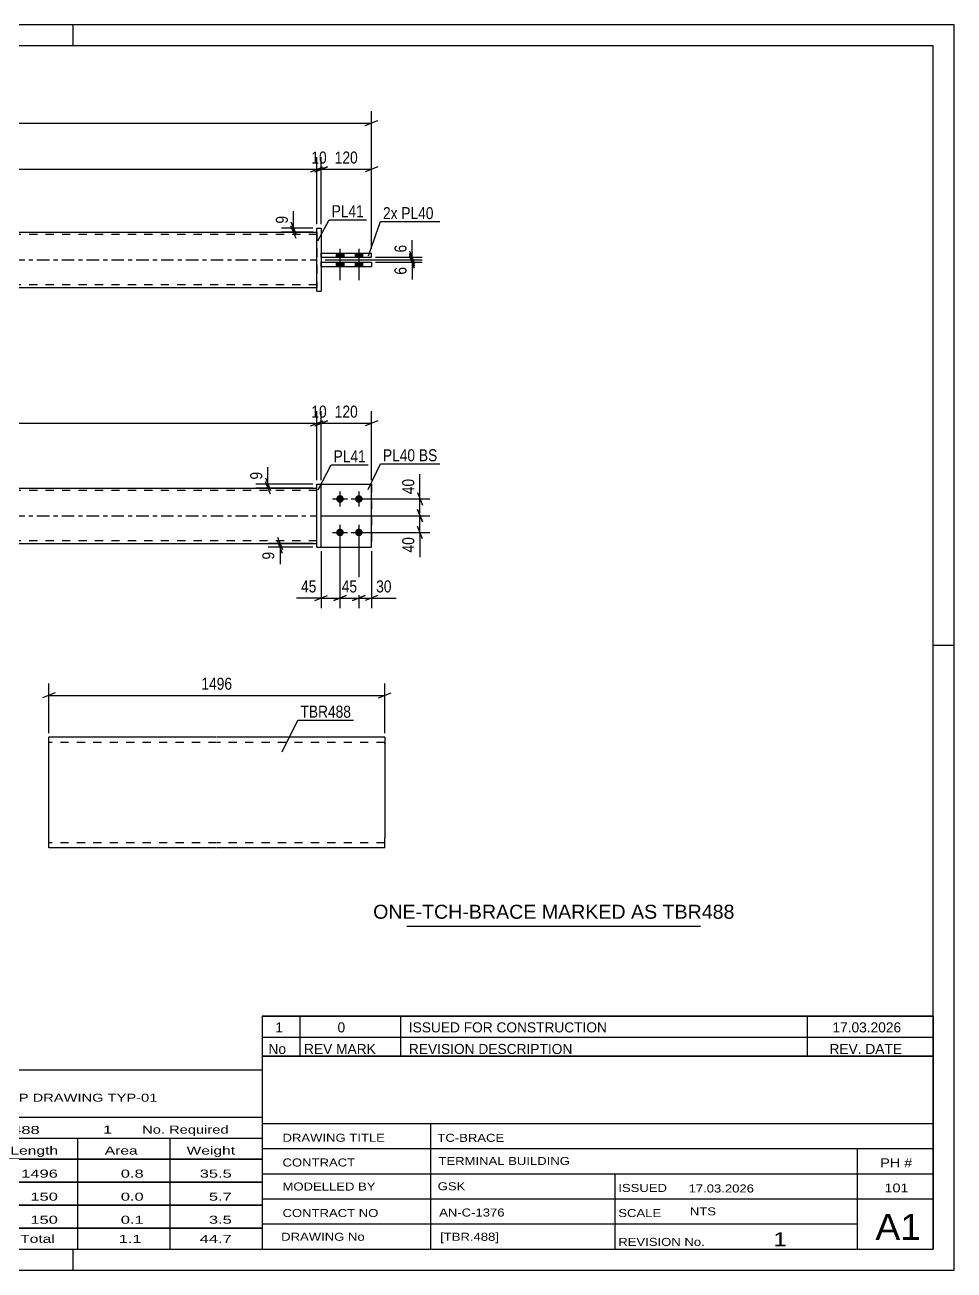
# Model space of a CAD drawing. Header units: millimetres. Extents: x 0 to 420, y 0 to 297.
# Drawn here: x 198.5 to 420, y 0 to 297 of the extents above; entities that cross this region are included whole.
import ezdxf

# ---------------------------------------------------------------- set-up
doc = ezdxf.new("R2010")
doc.units = ezdxf.units.MM
doc.linetypes.add('DXK_LINE_DOT2', pattern=[3.9198, 1.9599, -1.9599])
doc.linetypes.add('DXK_LINE_DOT3', pattern=[5.9187, 2.979, -0.9799, 0.9799, -0.9799])
doc.styles.add('Arial', font='ARIAL.TTF', dxfattribs={"height": 0.2})
doc.styles.add('Arial Narrow', font='ARIALN.TTF', dxfattribs={"height": 0.2})

# ---------------------------------------------------------------- blocks, each defined once
blk = doc.blocks.new('Unknown-582684237-1127')
at = {"color": 5, "linetype": 'Continuous'}
for p, q in [((420, 297), (0, 297)), ((210, 292), (210, 297)), ((420, 0), (420, 297)), ((415, 292), (5, 292)), ((415, 5), (415, 292)), ((420, 149), (415, 149)), ((5, 5), (415, 5)), ((210, 0), (210, 5)), ((0, 0), (420, 0))]:
    blk.add_line(p, q, dxfattribs=at)
blk = doc.blocks.new('Bolt-582684237-1413 - 1364')
at = {"linetype": 'Continuous'}
for points in [[(273.58, 184.84), (273.77, 184.82), (273.95, 184.76), (274.11, 184.67), (274.25, 184.54), (274.36, 184.39), (274.44, 184.22), (274.48, 184.03), (274.48, 183.85), (274.44, 183.66), (274.36, 183.49), (274.25, 183.34), (274.11, 183.21), (273.95, 183.12), (273.77, 183.06), (273.58, 183.04), (273.39, 183.06), (273.22, 183.12), (273.05, 183.21), (272.91, 183.34), (272.8, 183.49), (272.73, 183.66), (272.69, 183.85), (272.69, 184.03), (272.73, 184.22), (272.8, 184.39), (272.91, 184.54), (273.05, 184.67), (273.22, 184.76), (273.39, 184.82)], [(278.08, 184.84), (278.27, 184.82), (278.45, 184.76), (278.61, 184.67), (278.75, 184.54), (278.86, 184.39), (278.94, 184.22), (278.98, 184.03), (278.98, 183.85), (278.94, 183.66), (278.86, 183.49), (278.75, 183.34), (278.61, 183.21), (278.45, 183.12), (278.27, 183.06), (278.08, 183.04), (277.89, 183.06), (277.72, 183.12), (277.55, 183.21), (277.41, 183.34), (277.3, 183.49), (277.23, 183.66), (277.19, 183.85), (277.19, 184.03), (277.23, 184.22), (277.3, 184.39), (277.41, 184.54), (277.55, 184.67), (277.72, 184.76), (277.89, 184.82)], [(273.58, 176.84), (273.77, 176.82), (273.95, 176.76), (274.11, 176.67), (274.25, 176.54), (274.36, 176.39), (274.44, 176.22), (274.48, 176.03), (274.48, 175.85), (274.44, 175.66), (274.36, 175.49), (274.25, 175.34), (274.11, 175.21), (273.95, 175.12), (273.77, 175.06), (273.58, 175.04), (273.39, 175.06), (273.22, 175.12), (273.05, 175.21), (272.91, 175.34), (272.8, 175.49), (272.73, 175.66), (272.69, 175.85), (272.69, 176.03), (272.73, 176.22), (272.8, 176.39), (272.91, 176.54), (273.05, 176.67), (273.22, 176.76), (273.39, 176.82)], [(278.08, 176.84), (278.27, 176.82), (278.45, 176.76), (278.61, 176.67), (278.75, 176.54), (278.86, 176.39), (278.94, 176.22), (278.98, 176.03), (278.98, 175.85), (278.94, 175.66), (278.86, 175.49), (278.75, 175.34), (278.61, 175.21), (278.45, 175.12), (278.27, 175.06), (278.08, 175.04), (277.89, 175.06), (277.72, 175.12), (277.55, 175.21), (277.41, 175.34), (277.3, 175.49), (277.23, 175.66), (277.19, 175.85), (277.19, 176.03), (277.23, 176.22), (277.3, 176.39), (277.41, 176.54), (277.55, 176.67), (277.72, 176.76), (277.89, 176.82)]]:
    blk.add_hatch(color=1, dxfattribs=at).paths.add_polyline_path(points)
at = {"color": 1, "linetype": 'Continuous'}
for p, q in [((273.58, 185.74), (273.58, 182.14)), ((278.08, 185.74), (278.08, 182.14)), ((271.78, 183.94), (275.38, 183.94)), ((276.28, 183.94), (279.88, 183.94)), ((271.78, 175.94), (275.38, 175.94)), ((273.58, 177.74), (273.58, 174.14)), ((276.28, 175.94), (279.88, 175.94)), ((278.08, 177.74), (278.08, 174.14))]:
    blk.add_line(p, q, dxfattribs=at)
blk = doc.blocks.new('Part-582684237-1424 - 1364')
at = {"color": 2, "linetype": 'Continuous'}
for p, q in [((268.08, 187.44), (269.08, 187.44)), ((268.08, 172.44), (268.08, 187.44)), ((269.08, 172.44), (269.08, 187.44)), ((268.08, 172.44), (268.08, 172.44)), ((268.08, 172.44), (269.08, 172.44))]:
    blk.add_line(p, q, dxfattribs=at)
at = {"color": 7, "linetype": 'DXK_LINE_DOT2'}
for p, q in [((268.08, 187.44), (269.08, 187.44)), ((268.08, 172.44), (269.08, 172.44))]:
    blk.add_line(p, q, dxfattribs=at)
blk = doc.blocks.new('Part-582684237-1439 - 1364')
at = {"linetype": 'Continuous'}
blk.add_hatch(color=2, dxfattribs=at).paths.add_polyline_path([(148.48, 186.54), (147.68, 187.94), (149.28, 187.94)])
at = {"color": 2, "linetype": 'Continuous'}
for p, q in [((148.48, 186.54), (147.68, 187.94)), ((147.68, 187.94), (149.28, 187.94)), ((149.28, 187.94), (148.48, 186.54)), ((118.48, 186.54), (268.08, 186.54)), ((118.48, 173.34), (268.08, 173.34))]:
    blk.add_line(p, q, dxfattribs=at)
at = {"color": 7, "linetype": 'DXK_LINE_DOT2'}
for p, q in [((118.48, 173.34), (118.48, 186.54)), ((268.08, 185.94), (118.48, 185.94)), ((268.08, 173.34), (268.08, 186.54)), ((268.08, 173.94), (118.48, 173.94))]:
    blk.add_line(p, q, dxfattribs=at)
at = {"color": 7, "linetype": 'DXK_LINE_DOT3'}
blk.add_line((118.48, 179.94), (268.08, 179.94), dxfattribs=at)
at = {"color": 2, "linetype": 'Continuous'}
blk.add_circle((148.48, 187.44), 1, dxfattribs=at)
blk = doc.blocks.new('Part-582684237-1444 - 1364')
at = {"color": 2, "linetype": 'Continuous'}
for p, q in [((269.08, 187.44), (281.08, 187.44)), ((281.08, 187.44), (281.08, 187.44)), ((281.08, 172.44), (281.08, 187.44)), ((269.08, 172.44), (281.08, 172.44))]:
    blk.add_line(p, q, dxfattribs=at)
at = {"color": 7, "linetype": 'DXK_LINE_DOT2'}
for p, q in [((269.08, 187.44), (281.08, 187.44)), ((269.08, 172.44), (269.08, 187.44)), ((269.08, 172.44), (269.08, 172.44)), ((269.08, 172.44), (281.08, 172.44))]:
    blk.add_line(p, q, dxfattribs=at)
blk = doc.blocks.new('Part-582684237-1449 - 1364')
at = {"color": 7, "linetype": 'DXK_LINE_DOT2'}
for p, q in [((269.08, 187.44), (281.08, 187.44)), ((269.08, 172.44), (269.08, 187.44)), ((269.08, 187.44), (281.08, 187.44)), ((281.08, 187.44), (281.08, 187.44)), ((281.08, 187.44), (281.08, 172.44)), ((269.08, 172.44), (269.08, 172.44)), ((269.08, 172.44), (281.08, 172.44)), ((269.08, 172.44), (281.08, 172.44))]:
    blk.add_line(p, q, dxfattribs=at)
blk = doc.blocks.new('Part-582684237-1751 - 1745')
at = {"linetype": 'Continuous'}
blk.add_hatch(color=2, dxfattribs=at).paths.add_polyline_path([(148.48, 240.99), (147.68, 242.39), (149.28, 242.39)])
at = {"color": 2, "linetype": 'Continuous'}
for p, q in [((118.48, 247.59), (268.08, 247.59)), ((148.48, 240.99), (147.68, 242.39)), ((147.68, 242.39), (149.28, 242.39)), ((149.28, 242.39), (148.48, 240.99)), ((118.48, 234.39), (268.08, 234.39))]:
    blk.add_line(p, q, dxfattribs=at)
at = {"color": 7, "linetype": 'DXK_LINE_DOT2'}
for p, q in [((118.48, 234.39), (118.48, 247.59)), ((268.08, 246.99), (118.48, 246.99)), ((268.08, 247.59), (268.08, 234.39)), ((268.08, 234.99), (118.48, 234.99))]:
    blk.add_line(p, q, dxfattribs=at)
at = {"color": 7, "linetype": 'DXK_LINE_DOT3'}
blk.add_line((118.48, 240.99), (268.08, 240.99), dxfattribs=at)
at = {"color": 2, "linetype": 'Continuous'}
blk.add_circle((148.48, 241.89), 1, dxfattribs=at)
blk = doc.blocks.new('Part-582684237-1756 - 1745')
at = {"color": 2, "linetype": 'Continuous'}
for p, q in [((269.08, 240.39), (281.08, 240.39)), ((269.08, 239.39), (269.08, 240.39)), ((269.08, 239.39), (269.08, 239.39)), ((269.08, 239.39), (281.08, 239.39)), ((281.08, 240.39), (281.08, 239.39))]:
    blk.add_line(p, q, dxfattribs=at)
at = {"color": 7, "linetype": 'DXK_LINE_DOT2'}
for p, q in [((269.08, 240.39), (281.08, 240.39)), ((269.08, 239.39), (281.08, 239.39))]:
    blk.add_line(p, q, dxfattribs=at)
blk = doc.blocks.new('Part-582684237-1761 - 1745')
at = {"color": 2, "linetype": 'Continuous'}
for p, q in [((269.08, 242.59), (281.08, 242.59)), ((269.08, 241.59), (269.08, 242.59)), ((269.08, 241.59), (269.08, 241.59)), ((269.08, 241.59), (281.08, 241.59)), ((281.08, 241.59), (281.08, 242.59))]:
    blk.add_line(p, q, dxfattribs=at)
at = {"color": 7, "linetype": 'DXK_LINE_DOT2'}
for p, q in [((269.08, 242.59), (281.08, 242.59)), ((269.08, 241.59), (281.08, 241.59))]:
    blk.add_line(p, q, dxfattribs=at)
blk = doc.blocks.new('Part-582684237-1766 - 1745')
at = {"color": 2, "linetype": 'Continuous'}
for p, q in [((268.08, 248.49), (268.08, 248.49)), ((268.08, 233.49), (268.08, 248.49)), ((268.08, 248.49), (269.08, 248.49)), ((269.08, 248.49), (269.08, 248.49)), ((269.08, 248.49), (269.08, 233.49)), ((268.08, 233.49), (269.08, 233.49)), ((268.08, 233.49), (268.08, 233.49)), ((269.08, 233.49), (269.08, 233.49))]:
    blk.add_line(p, q, dxfattribs=at)
at = {"color": 7, "linetype": 'DXK_LINE_DOT2'}
for p, q in [((268.08, 248.49), (269.08, 248.49)), ((268.08, 233.49), (269.08, 233.49)), ((269.08, 233.49), (269.08, 233.49))]:
    blk.add_line(p, q, dxfattribs=at)
blk = doc.blocks.new('Bolt-582684237-1782 - 1745')
at = {"linetype": 'Continuous'}
for points in [[(274.48, 242.59), (272.68, 242.59), (272.68, 241.59), (274.48, 241.59)], [(274.48, 242.59), (272.68, 242.59), (272.68, 241.59), (274.48, 241.59)], [(278.98, 242.59), (277.18, 242.59), (277.18, 241.59), (278.98, 241.59)], [(278.98, 242.59), (277.18, 242.59), (277.18, 241.59), (278.98, 241.59)], [(274.48, 240.39), (272.68, 240.39), (272.68, 239.39), (274.48, 239.39)], [(274.48, 240.39), (272.68, 240.39), (272.68, 239.39), (274.48, 239.39)], [(278.98, 240.39), (277.18, 240.39), (277.18, 239.39), (278.98, 239.39)], [(278.98, 240.39), (277.18, 240.39), (277.18, 239.39), (278.98, 239.39)]]:
    blk.add_hatch(color=1, dxfattribs=at).paths.add_polyline_path(points)
at = {"color": 1, "linetype": 'Continuous'}
for p, q in [((273.58, 243.59), (273.58, 236.09)), ((273.58, 243.59), (273.58, 236.09)), ((278.08, 243.59), (278.08, 236.09)), ((278.08, 243.59), (278.08, 236.09)), ((272.68, 242.59), (272.68, 241.59)), ((272.68, 242.59), (272.68, 241.59)), ((274.48, 242.59), (274.48, 241.59)), ((274.48, 242.59), (274.48, 241.59)), ((277.18, 242.59), (277.18, 241.59)), ((277.18, 242.59), (277.18, 241.59)), ((278.98, 242.59), (278.98, 241.59)), ((278.98, 242.59), (278.98, 241.59)), ((272.68, 240.39), (272.68, 239.39)), ((272.68, 240.39), (272.68, 239.39)), ((274.48, 240.39), (274.48, 239.39)), ((274.48, 240.39), (274.48, 239.39)), ((277.18, 240.39), (277.18, 239.39)), ((277.18, 240.39), (277.18, 239.39)), ((278.98, 240.39), (278.98, 239.39)), ((278.98, 240.39), (278.98, 239.39))]:
    blk.add_line(p, q, dxfattribs=at)
blk = doc.blocks.new('Part-582684237-2260 - 2254')
at = {"color": 2, "linetype": 'Continuous'}
for p, q in [((244.16, 127.08), (204.16, 127.08)), ((204.16, 100.86), (204.16, 127.08)), ((284.26, 127.08), (244.26, 127.08)), ((284.26, 127.08), (284.26, 103.08)), ((284.26, 100.68), (284.26, 103.08)), ((204.16, 100.68), (204.16, 100.86)), ((244.16, 100.68), (204.16, 100.68)), ((284.26, 100.68), (244.26, 100.68))]:
    blk.add_line(p, q, dxfattribs=at)
at = {"color": 7, "linetype": 'DXK_LINE_DOT2'}
for p, q in [((244.16, 125.88), (204.16, 125.88)), ((284.26, 125.88), (244.26, 125.88)), ((284.26, 125.88), (284.26, 125.79)), ((284.26, 125.79), (284.26, 125.88)), ((284.26, 125.6), (284.26, 125.79)), ((284.26, 125.79), (284.26, 125.6)), ((204.16, 101.88), (204.16, 101.97)), ((244.16, 101.88), (204.16, 101.88)), ((284.26, 101.88), (244.26, 101.88)), ((284.26, 101.97), (284.26, 102.62)), ((284.26, 101.88), (284.26, 101.97))]:
    blk.add_line(p, q, dxfattribs=at)
blk = doc.blocks.new('StraightDimension-582684237-1681 - 1364')
at = {"color": 7, "linetype": 'Continuous'}
for p, q in [((292.04, 181.44), (293.24, 178.44)), ((269.08, 179.94), (295.04, 179.94)), ((292.64, 175.94), (292.64, 179.94)), ((279.08, 175.94), (295.04, 175.94)), ((293.24, 174.44), (292.04, 177.44))]:
    blk.add_line(p, q, dxfattribs=at)
at = {"color": 0}
blk.add_wipeout([(291.89, 175.41), (287.69, 175.41), (287.69, 170.56), (291.89, 170.56)], dxfattribs=at)
at = {"color": 7, "linetype": 'Continuous'}
blk.add_line((292.64, 175.94), (292.64, 170.03), dxfattribs=at)
blk.add_line((292.64, 175.94), (292.64, 170.03), dxfattribs=at)
at = {"color": 3, "style": 'Arial Narrow'}
blk.add_text('40', height=2.863, rotation=90.0002, dxfattribs=at).set_placement((291.29, 171.16))
blk = doc.blocks.new('StraightDimension-582684237-1511 - 1364')
at = {"color": 7, "linetype": 'Continuous'}
for p, q in [((266.58, 201.38), (269.58, 202.58)), ((270.58, 202.58), (267.58, 201.38)), ((268.08, 188.44), (268.08, 204.83)), ((268.08, 201.98), (269.08, 201.98)), ((269.08, 188.44), (269.08, 204.83))]:
    blk.add_line(p, q, dxfattribs=at)
at = {"color": 0}
blk.add_wipeout([(271.01, 202.73), (271.01, 206.93), (266.15, 206.93), (266.15, 202.73)], dxfattribs=at)
at = {"color": 3, "style": 'Arial Narrow'}
blk.add_text('10', height=2.863, dxfattribs=at).set_placement((266.75, 203.33))
blk = doc.blocks.new('StraightDimension-582684237-1502 - 1364')
at = {"color": 7, "linetype": 'Continuous'}
for p, q in [((119.98, 202.58), (116.98, 201.38)), ((118.48, 188.44), (118.48, 204.83)), ((118.48, 201.98), (268.08, 201.98)), ((266.58, 201.38), (269.58, 202.58)), ((268.08, 188.44), (268.08, 204.83))]:
    blk.add_line(p, q, dxfattribs=at)
at = {"color": 0}
blk.add_wipeout([(197.54, 202.73), (197.54, 206.93), (189.02, 206.93), (189.02, 202.73)], dxfattribs=at)
at = {"color": 3, "style": 'Arial Narrow'}
blk.add_text('1496', height=2.863, dxfattribs=at).set_placement((189.62, 203.33))
blk = doc.blocks.new('StraightDimension-582684237-1529 - 1364')
at = {"color": 7, "linetype": 'Continuous'}
for p, q in [((267.58, 201.38), (270.58, 202.58)), ((269.08, 188.44), (269.08, 204.83)), ((269.08, 201.98), (281.08, 201.98)), ((282.58, 202.58), (279.58, 201.38)), ((281.08, 188.44), (281.08, 204.83))]:
    blk.add_line(p, q, dxfattribs=at)
at = {"color": 0}
blk.add_wipeout([(278.42, 202.73), (278.42, 206.93), (271.74, 206.93), (271.74, 202.73)], dxfattribs=at)
at = {"color": 3, "style": 'Arial Narrow'}
blk.add_text('120', height=2.863, dxfattribs=at).set_placement((272.34, 203.33))
blk = doc.blocks.new('StraightDimension-582684237-1632 - 1364')
at = {"color": 7, "linetype": 'Continuous'}
for p, q in [((267.08, 173.34), (256.43, 173.34)), ((267.08, 172.44), (256.43, 172.44)), ((258.68, 174.84), (259.88, 171.84)), ((259.88, 170.94), (258.68, 173.94)), ((259.28, 172.44), (259.28, 173.34))]:
    blk.add_line(p, q, dxfattribs=at)
at = {"color": 0}
blk.add_wipeout([(258.53, 171.91), (254.33, 171.91), (254.33, 168.89), (258.53, 168.89)], dxfattribs=at)
at = {"color": 7, "linetype": 'Continuous'}
blk.add_line((259.28, 172.44), (259.28, 168.36), dxfattribs=at)
blk.add_line((259.28, 172.44), (259.28, 168.36), dxfattribs=at)
at = {"color": 3, "style": 'Arial Narrow'}
blk.add_text('9', height=2.86, rotation=90.0002, dxfattribs=at).set_placement((257.93, 169.49))
blk = doc.blocks.new('StraightDimension-582684237-1641 - 1364')
at = {"color": 7, "linetype": 'Continuous'}
for p, q in [((278.08, 174.94), (278.08, 157.89)), ((281.08, 171.44), (281.08, 157.89)), ((276.58, 159.69), (279.58, 160.89)), ((282.58, 160.89), (279.58, 159.69)), ((278.08, 160.29), (281.08, 160.29))]:
    blk.add_line(p, q, dxfattribs=at)
at = {"color": 0}
blk.add_wipeout([(286.46, 161.04), (286.46, 165.24), (281.61, 165.24), (281.61, 161.04)], dxfattribs=at)
at = {"color": 7, "linetype": 'Continuous'}
blk.add_line((281.08, 160.29), (286.99, 160.29), dxfattribs=at)
blk.add_line((281.08, 160.29), (286.99, 160.29), dxfattribs=at)
at = {"color": 3, "style": 'Arial Narrow'}
blk.add_text('30', height=2.863, dxfattribs=at).set_placement((282.21, 161.64))
blk = doc.blocks.new('StraightDimension-582684237-1654 - 1364')
at = {"color": 7, "linetype": 'Continuous'}
for p, q in [((273.58, 174.94), (273.58, 157.89)), ((278.08, 174.94), (278.08, 157.89)), ((272.08, 159.69), (275.08, 160.89)), ((279.58, 160.89), (276.58, 159.69)), ((273.58, 160.29), (278.08, 160.29))]:
    blk.add_line(p, q, dxfattribs=at)
at = {"color": 0}
blk.add_wipeout([(278.26, 161.04), (278.26, 165.24), (273.4, 165.24), (273.4, 161.04)], dxfattribs=at)
at = {"color": 3, "style": 'Arial Narrow'}
blk.add_text('45', height=2.863, dxfattribs=at).set_placement((274, 161.64))
blk = doc.blocks.new('StraightDimension-582684237-1664 - 1364')
at = {"color": 7, "linetype": 'Continuous'}
for p, q in [((273.58, 174.94), (273.58, 157.89)), ((269.08, 171.44), (269.08, 157.89)), ((267.58, 159.69), (270.58, 160.89)), ((275.08, 160.89), (272.08, 159.69)), ((269.08, 160.29), (273.58, 160.29))]:
    blk.add_line(p, q, dxfattribs=at)
at = {"color": 0}
blk.add_wipeout([(268.56, 161.04), (268.56, 165.24), (263.7, 165.24), (263.7, 161.04)], dxfattribs=at)
at = {"color": 7, "linetype": 'Continuous'}
blk.add_line((269.08, 160.29), (263.18, 160.29), dxfattribs=at)
blk.add_line((269.08, 160.29), (263.18, 160.29), dxfattribs=at)
at = {"color": 3, "style": 'Arial Narrow'}
blk.add_text('45', height=2.863, dxfattribs=at).set_placement((264.3, 161.64))
blk = doc.blocks.new('StraightDimension-582684237-1694 - 1364')
at = {"color": 7, "linetype": 'Continuous'}
for p, q in [((292.04, 185.44), (293.24, 182.44)), ((279.08, 183.94), (295.04, 183.94)), ((293.24, 178.44), (292.04, 181.44)), ((292.64, 179.94), (292.64, 183.94)), ((269.08, 179.94), (295.04, 179.94))]:
    blk.add_line(p, q, dxfattribs=at)
at = {"color": 0}
blk.add_wipeout([(291.89, 189.32), (287.69, 189.32), (287.69, 184.46), (291.89, 184.46)], dxfattribs=at)
at = {"color": 7, "linetype": 'Continuous'}
blk.add_line((292.64, 183.94), (292.64, 189.85), dxfattribs=at)
blk.add_line((292.64, 183.94), (292.64, 189.85), dxfattribs=at)
at = {"color": 3, "style": 'Arial Narrow'}
blk.add_text('40', height=2.863, rotation=90.0002, dxfattribs=at).set_placement((291.29, 185.06))
blk = doc.blocks.new('StraightDimension-582684237-1708 - 1364')
at = {"color": 7, "linetype": 'Continuous'}
for p, q in [((267.08, 187.44), (253.55, 187.44)), ((255.8, 188.94), (257, 185.94)), ((257, 185.04), (255.8, 188.04)), ((256.4, 186.54), (256.4, 187.44)), ((267.08, 186.54), (253.55, 186.54))]:
    blk.add_line(p, q, dxfattribs=at)
at = {"color": 0}
blk.add_wipeout([(255.65, 190.99), (251.45, 190.99), (251.45, 187.96), (255.65, 187.96)], dxfattribs=at)
at = {"color": 7, "linetype": 'Continuous'}
blk.add_line((256.4, 187.44), (256.4, 191.52), dxfattribs=at)
blk.add_line((256.4, 187.44), (256.4, 191.52), dxfattribs=at)
at = {"color": 3, "style": 'Arial Narrow'}
blk.add_text('9', height=2.86, rotation=90.0002, dxfattribs=at).set_placement((255.05, 188.56))
blk = doc.blocks.new('StraightDimension-582684237-1902 - 1745')
at = {"color": 7, "linetype": 'Continuous'}
for p, q in [((268.08, 249.49), (268.08, 265.43)), ((269.08, 249.49), (269.08, 265.43)), ((266.58, 261.98), (269.58, 263.18)), ((270.58, 263.18), (267.58, 261.98)), ((268.08, 262.58), (269.08, 262.58))]:
    blk.add_line(p, q, dxfattribs=at)
at = {"color": 0}
blk.add_wipeout([(271.01, 263.33), (271.01, 267.53), (266.15, 267.53), (266.15, 263.33)], dxfattribs=at)
at = {"color": 3, "style": 'Arial Narrow'}
blk.add_text('10', height=2.863, dxfattribs=at).set_placement((266.75, 263.93))
blk = doc.blocks.new('StraightDimension-582684237-1787 - 1745')
at = {"color": 7, "linetype": 'Continuous'}
for p, q in [((261.9, 249.99), (263.1, 246.99)), ((267.08, 248.49), (259.65, 248.49)), ((267.08, 247.59), (259.65, 247.59)), ((263.1, 246.09), (261.9, 249.09)), ((262.5, 247.59), (262.5, 248.49))]:
    blk.add_line(p, q, dxfattribs=at)
at = {"color": 0}
blk.add_wipeout([(261.75, 252.04), (257.55, 252.04), (257.55, 249.01), (261.75, 249.01)], dxfattribs=at)
at = {"color": 7, "linetype": 'Continuous'}
blk.add_line((262.5, 248.49), (262.5, 252.56), dxfattribs=at)
blk.add_line((262.5, 248.49), (262.5, 252.56), dxfattribs=at)
at = {"color": 3, "style": 'Arial Narrow'}
blk.add_text('9', height=2.86, rotation=90.0002, dxfattribs=at).set_placement((261.15, 249.61))
blk = doc.blocks.new('StraightDimension-582684237-1798 - 1745')
at = {"color": 7, "linetype": 'Continuous'}
for p, q in [((270.08, 240.99), (293.18, 240.99)), ((290.18, 242.49), (291.38, 239.49)), ((291.38, 238.89), (290.18, 241.89)), ((290.78, 240.39), (290.78, 240.99)), ((282.08, 240.39), (293.18, 240.39))]:
    blk.add_line(p, q, dxfattribs=at)
at = {"color": 0}
blk.add_wipeout([(290.03, 239.86), (285.83, 239.86), (285.83, 236.83), (290.03, 236.83)], dxfattribs=at)
at = {"color": 7, "linetype": 'Continuous'}
blk.add_line((290.78, 240.39), (290.78, 236.31), dxfattribs=at)
blk.add_line((290.78, 240.39), (290.78, 236.31), dxfattribs=at)
at = {"color": 3, "style": 'Arial Narrow'}
blk.add_text('6', height=2.86, rotation=90.0002, dxfattribs=at).set_placement((289.43, 237.43))
blk = doc.blocks.new('StraightDimension-582684237-1807 - 1745')
at = {"color": 7, "linetype": 'Continuous'}
for p, q in [((270.08, 240.99), (293.18, 240.99)), ((282.08, 241.59), (293.18, 241.59)), ((290.18, 243.09), (291.38, 240.09)), ((291.38, 239.49), (290.18, 242.49)), ((290.78, 240.99), (290.78, 241.59))]:
    blk.add_line(p, q, dxfattribs=at)
at = {"color": 0}
blk.add_wipeout([(290.03, 245.14), (285.83, 245.14), (285.83, 242.11), (290.03, 242.11)], dxfattribs=at)
at = {"color": 7, "linetype": 'Continuous'}
blk.add_line((290.78, 241.59), (290.78, 245.66), dxfattribs=at)
blk.add_line((290.78, 241.59), (290.78, 245.66), dxfattribs=at)
at = {"color": 3, "style": 'Arial Narrow'}
blk.add_text('6', height=2.86, rotation=90.0002, dxfattribs=at).set_placement((289.43, 242.71))
blk = doc.blocks.new('StraightDimension-582684237-1892 - 1745')
at = {"color": 7, "linetype": 'Continuous'}
for p, q in [((118.48, 249.49), (118.48, 265.43)), ((268.08, 249.49), (268.08, 265.43)), ((119.98, 263.18), (116.98, 261.98)), ((118.48, 262.58), (268.08, 262.58)), ((266.58, 261.98), (269.58, 263.18))]:
    blk.add_line(p, q, dxfattribs=at)
at = {"color": 0}
blk.add_wipeout([(197.54, 263.33), (197.54, 267.53), (189.02, 267.53), (189.02, 263.33)], dxfattribs=at)
at = {"color": 3, "style": 'Arial Narrow'}
blk.add_text('1496', height=2.863, dxfattribs=at).set_placement((189.62, 263.93))
blk = doc.blocks.new('StraightDimension-582684237-1912 - 1745')
at = {"color": 7, "linetype": 'Continuous'}
for p, q in [((269.08, 249.49), (269.08, 265.43)), ((281.08, 243.59), (281.08, 265.43)), ((267.58, 261.98), (270.58, 263.18)), ((269.08, 262.58), (281.08, 262.58)), ((282.58, 263.18), (279.58, 261.98))]:
    blk.add_line(p, q, dxfattribs=at)
at = {"color": 0}
blk.add_wipeout([(278.42, 263.33), (278.42, 267.53), (271.74, 267.53), (271.74, 263.33)], dxfattribs=at)
at = {"color": 3, "style": 'Arial Narrow'}
blk.add_text('120', height=2.863, dxfattribs=at).set_placement((272.34, 263.93))
blk = doc.blocks.new('StraightDimension-582684237-1923 - 1745')
at = {"color": 7, "linetype": 'Continuous'}
for p, q in [((105.48, 243.59), (105.48, 276.43)), ((281.08, 243.59), (281.08, 276.43)), ((106.98, 274.18), (103.98, 272.98)), ((105.48, 273.58), (281.08, 273.58)), ((279.58, 272.98), (282.58, 274.18))]:
    blk.add_line(p, q, dxfattribs=at)
at = {"color": 0}
blk.add_wipeout([(197.54, 274.33), (197.54, 278.53), (189.02, 278.53), (189.02, 274.33)], dxfattribs=at)
at = {"color": 3, "style": 'Arial Narrow'}
blk.add_text('1756', height=2.863, dxfattribs=at).set_placement((189.62, 274.93))
blk = doc.blocks.new('StraightDimension-582684237-2264 - 2254')
at = {"color": 7, "linetype": 'Continuous'}
for p, q in [((204.16, 128.08), (204.16, 139.93)), ((284.26, 128.08), (284.26, 139.93)), ((205.66, 137.68), (202.66, 136.48)), ((204.16, 137.08), (284.26, 137.08)), ((282.76, 136.48), (285.76, 137.68))]:
    blk.add_line(p, q, dxfattribs=at)
at = {"color": 0}
blk.add_wipeout([(248.47, 137.83), (248.47, 142.03), (239.95, 142.03), (239.95, 137.83)], dxfattribs=at)
at = {"color": 3, "style": 'Arial Narrow'}
blk.add_text('1496', height=2.863, dxfattribs=at).set_placement((240.55, 138.43))
blk = doc.blocks.new('Unknown-582684237-2777')
at = {"color": 7, "linetype": 'Continuous'}
for p, q in [((255, 51.05), (255, 5)), ((255, 51.05), (415, 51.05)), ((415, 51), (415, 5)), ((255, 35), (415, 35)), ((295.14, 35), (295.14, 5)), ((255, 29), (415, 29)), ((397, 5.05), (397, 29.05)), ((255, 23), (415, 23)), ((339.14, 23), (339.14, 5)), ((255, 17), (415, 17)), ((255, 11), (397, 11)), ((255, 5), (415, 5))]:
    blk.add_line(p, q, dxfattribs=at)
at = {"color": 7, "style": 'Arial Narrow'}
for s, height, width, p in [('DRAWING TITLE', 1.9089, 1.425378, (259.88, 30.61)), ('TC-BRACE', 1.909, 1.425378, (296.81, 30.59)), ('TERMINAL BUILDING', 1.9089, 1.425378, (297.06, 25.07)), ('CONTRACT', 1.909, 1.425378, (259.88, 24.71)), ('MODELLED BY', 1.9089, 1.425378, (259.88, 18.98)), ('GSK', 1.909, 1.425378, (296.88, 19.04)), ('ISSUED', 1.909, 1.425378, (339.94, 18.64)), ('17.03.2026', 1.909, 1.425378, (356.69, 18.52)), ('CONTRACT NO', 1.9089, 1.425378, (259.88, 12.66)), ('AN-C-1376', 1.909, 1.425378, (297.23, 12.78)), ('SCALE', 1.909, 1.425378, (339.94, 12.65)), ('A1', 6.204, 1.25, (401.24, 7.2)), ('DRAWING No', 1.909, 1.425378, (259.56, 7)), ('[TBR.488]', 1.909, 1.425378, (297.46, 6.99)), ('1', 3.34, 1.5, (376.91, 5.68)), ('REVISION No.', 1.9089, 1.425378, (339.94, 5.77))]:
    blk.add_text(s, height=height, dxfattribs=dict(at, width=width)).set_placement(p)
at = {"color": 7, "linetype": 'Continuous', "style": 'Arial Narrow'}
for s, height, width, p in [('PH #', 2.1, 1.42538, (402.4, 24.55)), ('101', 2.1, 1.42538, (403.41, 18.55)), ('NTS', 1.909, 1.425378, (357, 13.05))]:
    blk.add_text(s, height=height, dxfattribs=dict(at, width=width)).set_placement(p)
blk = doc.blocks.new('Unknown-582684237-2778')
at = {"color": 7, "linetype": 'Continuous'}
for p, q in [((255, 60.55), (415, 60.55)), ((415, 60.55), (255, 60.55)), ((255, 60.55), (255, 55.55)), ((264, 60.55), (264, 55.55)), ((288, 60.55), (288, 55.55)), ((385, 60.55), (385, 55.55)), ((415, 60.55), (415, 55.55)), ((255, 55.55), (415, 55.55)), ((255, 55.55), (255, 51.05)), ((255, 55.55), (415, 55.55)), ((264, 55.55), (264, 51.05)), ((288, 55.55), (288, 51.05)), ((385, 55.55), (385, 51.05)), ((415, 55.55), (415, 51.05)), ((415, 51.05), (255, 51.05))]:
    blk.add_line(p, q, dxfattribs=at)
at = {"color": 7, "linetype": 'Continuous', "style": 'Arial Narrow'}
for s, height, width, p in [('1', 2.39, 1.196471, (258.16, 56.7)), ('0', 2.39, 1.196471, (273, 56.7)), ('ISSUED FOR CONSTRUCTION', 2.3861, 1.196471, (290, 56.7)), ('17.03.2026', 2.386, 1.196471, (391, 56.7)), ('No', 2.386, 1.2, (256.54, 51.55)), ('REV MARK', 2.386, 1.2, (265, 51.55)), ('REVISION DESCRIPTION', 2.3861, 1.2, (290, 51.55)), ('REV. DATE', 2.386, 1.2, (390.28, 51.55))]:
    blk.add_text(s, height=height, dxfattribs=dict(at, width=width)).set_placement(p)
blk = doc.blocks.new('Unknown-582684237-2779')
at = {"color": 7, "linetype": 'Continuous'}
for p, q in [((95, 47.75), (255, 47.75)), ((95, 36.5), (95, 47.75)), ((255, 47.75), (255, 36.5)), ((95, 36.5), (255, 36.5)), ((95, 36.5), (95, 31.5)), ((255, 36.5), (255, 31.5)), ((95, 31.5), (255, 31.5)), ((95, 31.5), (95, 26.5)), ((119, 31.5), (119, 26.5)), ((154.5, 31.5), (154.5, 26.5)), ((180.5, 31.5), (180.5, 26.5)), ((193.5, 31.5), (193.5, 26.5)), ((211, 31.5), (211, 26.5)), ((233, 31.5), (233, 26.5)), ((255, 31.5), (255, 26.5)), ((95, 26.5), (255, 26.5)), ((95, 26.45), (95, 21.05)), ((95, 26.45), (255, 26.45)), ((119, 26.5), (119, 21)), ((154.5, 26.5), (154.5, 21)), ((180.5, 26.5), (180.5, 21)), ((193.5, 26.5), (193.5, 21)), ((211, 26.5), (211, 21)), ((233, 26.5), (233, 21)), ((255, 26.45), (255, 21.05)), ((95, 21.05), (255, 21.05)), ((95, 20.95), (95, 15.55)), ((95, 20.95), (255, 20.95)), ((119, 21), (119, 15.5)), ((154.5, 21), (154.5, 15.5)), ((180.5, 21), (180.5, 15.5)), ((193.5, 21), (193.5, 15.5)), ((211, 21), (211, 15.5)), ((233, 21), (233, 15.5)), ((255, 20.95), (255, 15.55)), ((95, 15.55), (255, 15.55)), ((95, 15.45), (95, 10.05)), ((95, 15.45), (255, 15.45)), ((119, 15.5), (119, 10)), ((154.5, 15.5), (154.5, 10)), ((180.5, 15.5), (180.5, 10)), ((193.5, 15.5), (193.5, 10)), ((211, 15.5), (211, 10)), ((233, 15.5), (233, 10)), ((255, 15.45), (255, 10.05)), ((95, 10.05), (255, 10.05)), ((95, 10), (255, 10)), ((95, 10), (95, 5)), ((211, 10), (211, 5)), ((233, 10), (233, 5)), ((255, 10), (255, 5)), ((95, 5), (255, 5))]:
    blk.add_line(p, q, dxfattribs=at)
at = {"color": 7, "style": 'Arial Narrow'}
for s, height, width, p in [('GENERAL NOTES & WELD DETAILS :', 2.8633, 1.4, (96.15, 40.06)), ('REFER TYP DRAWING TYP-01', 1.9089, 1.6, (179.7, 40.16)), ("MATERIAL LIST FOR ASSEMBLY MK'D", 1.9089, 1.6, (96.15, 32.56)), ('TBR488', 1.909, 1.794707, (187.59, 32.47)), ('1', 1.91, 1.794707, (217.08, 32.56)), ('No. Required', 1.9089, 1.6, (226.41, 32.56)), ('Mark', 1.909, 1.7, (96.34, 27.5)), ('Profile', 1.909, 1.7, (129.41, 27.5)), ('Material', 1.909, 1.7, (159.54, 27.56)), ('No.', 1.909, 1.7, (184.5, 27.56)), ('Length', 1.909, 1.7, (195, 27.56)), ('Area', 1.909, 1.7, (217.5, 27.56)), ('Weight', 1.909, 1.7, (237, 27.56))]:
    blk.add_text(s, height=height, dxfattribs=dict(at, width=width)).set_placement(p)
at = {"color": 7, "linetype": 'Continuous', "style": 'Arial Narrow'}
for s, height, width, p in [('TBR488', 1.909, 1.794707, (96.5, 22.06)), ('SHS132*6', 1.909, 1.794707, (121, 22.06)), ('E350', 1.909, 1.794707, (160.74, 22.06)), ('1', 1.91, 1.794707, (184.86, 22.06)), ('1496', 1.909, 1.794707, (197.58, 22.06)), ('0.8', 1.909, 1.794707, (221.32, 22.06)), ('35.5', 1.909, 1.794707, (240.14, 22.06)), ('PL40', 1.909, 1.794707, (96.5, 16.56)), ('PL10*120', 1.909, 1.794707, (121, 16.56)), ('E350', 1.909, 1.794707, (160.74, 16.56)), ('4', 1.91, 1.794707, (184.86, 16.56)), ('150', 1.909, 1.794707, (199.77, 16.56)), ('0.0', 1.909, 1.794707, (221.32, 16.56)), ('5.7', 1.909, 1.794707, (242.33, 16.56)), ('PL41', 1.909, 1.794707, (96.5, 11.06)), ('PL10*150', 1.909, 1.794707, (121, 11.06)), ('E350', 1.909, 1.794707, (160.74, 11.06)), ('2', 1.91, 1.794707, (184.86, 11.06)), ('150', 1.909, 1.794707, (199.77, 11.06)), ('0.1', 1.909, 1.794707, (221.32, 11.06)), ('3.5', 1.909, 1.794707, (242.33, 11.06)), ('Total', 1.909, 1.7, (197.33, 6.5)), ('1.1', 1.909, 1.794707, (220.83, 6.5)), ('44.7', 1.909, 1.794707, (240.14, 6.5))]:
    blk.add_text(s, height=height, dxfattribs=dict(at, width=width)).set_placement(p)
blk = doc.blocks.new('Unknown-582684237-2780')
at = {"color": 7, "linetype": 'Continuous'}
blk.add_line((289.5, 82.05), (359.5, 82.05), dxfattribs=at)
at = {"color": 7, "style": 'Arial'}
blk.add_text('ONE-TCH-BRACE MARKED AS TBR488', height=3.3428, dxfattribs=at).set_placement((281.49, 83.8))
blk = doc.blocks.new('Mark-582684237-1420 - 1364')
at = {"color": 0}
blk.add_wipeout([(279.73, 192.69), (279.73, 195.69), (272.06, 195.69), (272.06, 192.69)], dxfattribs=at)
blk.add_wipeout([(279.73, 192.69), (279.73, 195.69), (272.06, 195.69), (272.06, 192.69)], dxfattribs=at)
at = {"color": 30, "linetype": 'Continuous'}
for p, q in [((268.39, 186.14), (271.46, 192.09)), ((271.46, 192.09), (280.33, 192.09))]:
    blk.add_line(p, q, dxfattribs=at)
at = {"color": 3, "style": 'Arial Narrow'}
blk.add_text('PL41', height=2.863, dxfattribs=at).set_placement((272.06, 192.69))
blk = doc.blocks.new('MarkSet-582684237-1730 - 1364')
at = {"color": 0}
blk.add_wipeout([(291.5, 192.92), (291.5, 195.92), (283.82, 195.92), (283.82, 192.92)], dxfattribs=at)
blk.add_wipeout([(291.5, 192.92), (291.5, 195.92), (283.82, 195.92), (283.82, 192.92)], dxfattribs=at)
at = {"color": 30, "linetype": 'Continuous'}
blk.add_line((280.33, 186.16), (283.22, 192.32), dxfattribs=at)
at = {"color": 0}
blk.add_wipeout([(296.78, 192.92), (296.78, 195.92), (292.4, 195.92), (292.4, 192.92)], dxfattribs=at)
blk.add_wipeout([(296.78, 192.92), (296.78, 195.92), (292.4, 195.92), (292.4, 192.92)], dxfattribs=at)
at = {"color": 30, "linetype": 'Continuous'}
blk.add_line((283.22, 192.32), (297.38, 192.32), dxfattribs=at)
at = {"color": 3, "style": 'Arial Narrow'}
for s, p in [('PL40', (283.82, 192.92)), ('BS', (292.4, 192.92))]:
    blk.add_text(s, height=2.863, dxfattribs=at).set_placement(p)
blk = doc.blocks.new('Mark-582684237-1762 - 1745')
at = {"color": 0}
blk.add_wipeout([(279.28, 251.14), (279.28, 254.14), (271.6, 254.14), (271.6, 251.14)], dxfattribs=at)
blk.add_wipeout([(279.28, 251.14), (279.28, 254.14), (271.6, 254.14), (271.6, 251.14)], dxfattribs=at)
at = {"color": 30, "linetype": 'Continuous'}
for p, q in [((268.31, 245.46), (271, 250.54)), ((271, 250.54), (279.88, 250.54))]:
    blk.add_line(p, q, dxfattribs=at)
at = {"color": 3, "style": 'Arial Narrow'}
blk.add_text('PL41', height=2.863, dxfattribs=at).set_placement((271.6, 251.14))
blk = doc.blocks.new('MarkSet-582684237-1955 - 1745')
at = {"color": 0}
blk.add_wipeout([(287.31, 250.67), (287.31, 253.67), (283.84, 253.67), (283.84, 250.67)], dxfattribs=at)
blk.add_wipeout([(287.31, 250.67), (287.31, 253.67), (283.84, 253.67), (283.84, 250.67)], dxfattribs=at)
at = {"color": 30, "linetype": 'Continuous'}
blk.add_line((280.38, 241.94), (283.24, 250.07), dxfattribs=at)
at = {"color": 0}
blk.add_wipeout([(295.89, 250.67), (295.89, 253.67), (288.21, 253.67), (288.21, 250.67)], dxfattribs=at)
blk.add_wipeout([(295.89, 250.67), (295.89, 253.67), (288.21, 253.67), (288.21, 250.67)], dxfattribs=at)
at = {"color": 30, "linetype": 'Continuous'}
blk.add_line((283.24, 250.07), (297.39, 250.07), dxfattribs=at)
at = {"color": 3, "style": 'Arial Narrow'}
for s, p in [('2x', (283.84, 250.67)), ('PL40', (288.21, 250.67))]:
    blk.add_text(s, height=2.863, dxfattribs=at).set_placement(p)
blk = doc.blocks.new('Mark-582684237-2256 - 2254')
at = {"color": 0}
blk.add_wipeout([(276.22, 131.75), (276.22, 134.75), (264.16, 134.75), (264.16, 131.75)], dxfattribs=at)
blk.add_wipeout([(276.22, 131.75), (276.22, 134.75), (264.16, 134.75), (264.16, 131.75)], dxfattribs=at)
at = {"color": 30, "linetype": 'Continuous'}
for p, q in [((259.8, 123.63), (263.56, 131.15)), ((263.56, 131.15), (276.82, 131.15))]:
    blk.add_line(p, q, dxfattribs=at)
at = {"color": 3, "style": 'Arial Narrow'}
blk.add_text('TBR488', height=2.863, dxfattribs=at).set_placement((264.16, 131.75))

msp = doc.modelspace()

# ---------------------------------------------------------------- block references
for name in ['Unknown-582684237-1127', 'Part-582684237-1751 - 1745', 'Part-582684237-1766 - 1745', 'Bolt-582684237-1782 - 1745', 'Part-582684237-1761 - 1745', 'Part-582684237-1756 - 1745', 'Part-582684237-1439 - 1364', 'Part-582684237-1424 - 1364', 'Part-582684237-1444 - 1364', 'Part-582684237-1449 - 1364', 'Bolt-582684237-1413 - 1364', 'Part-582684237-2260 - 2254', 'Unknown-582684237-2780', 'Unknown-582684237-2778', 'Unknown-582684237-2777', 'Unknown-582684237-2779']:
    msp.add_blockref(name, (0, 0))

# ---------------------------------------------------------------- next in the draw order: block references
for name in ['StraightDimension-582684237-1902 - 1745', 'StraightDimension-582684237-1798 - 1745', 'StraightDimension-582684237-1511 - 1364', 'StraightDimension-582684237-1681 - 1364', 'StraightDimension-582684237-1632 - 1364', 'StraightDimension-582684237-2264 - 2254']:
    msp.add_blockref(name, (0, 0))

# ---------------------------------------------------------------- next in the draw order: block references
for name in ['StraightDimension-582684237-1787 - 1745', 'StraightDimension-582684237-1807 - 1745', 'StraightDimension-582684237-1502 - 1364', 'StraightDimension-582684237-1641 - 1364', 'Mark-582684237-2256 - 2254']:
    msp.add_blockref(name, (0, 0))

# ---------------------------------------------------------------- next in the draw order: block references
for name in ['StraightDimension-582684237-1892 - 1745', 'StraightDimension-582684237-1529 - 1364', 'StraightDimension-582684237-1654 - 1364']:
    msp.add_blockref(name, (0, 0))

# ---------------------------------------------------------------- next in the draw order: block references
for name in ['StraightDimension-582684237-1912 - 1745', 'StraightDimension-582684237-1708 - 1364', 'StraightDimension-582684237-1694 - 1364', 'StraightDimension-582684237-1664 - 1364']:
    msp.add_blockref(name, (0, 0))

# ---------------------------------------------------------------- next in the draw order: block references
for name in ['StraightDimension-582684237-1923 - 1745', 'Mark-582684237-1420 - 1364']:
    msp.add_blockref(name, (0, 0))

# ---------------------------------------------------------------- next in the draw order: block references
for name in ['Mark-582684237-1762 - 1745', 'MarkSet-582684237-1730 - 1364']:
    msp.add_blockref(name, (0, 0))

# ---------------------------------------------------------------- next in the draw order: block references
msp.add_blockref('MarkSet-582684237-1955 - 1745', (0, 0))

doc.saveas('drawing.dxf')
